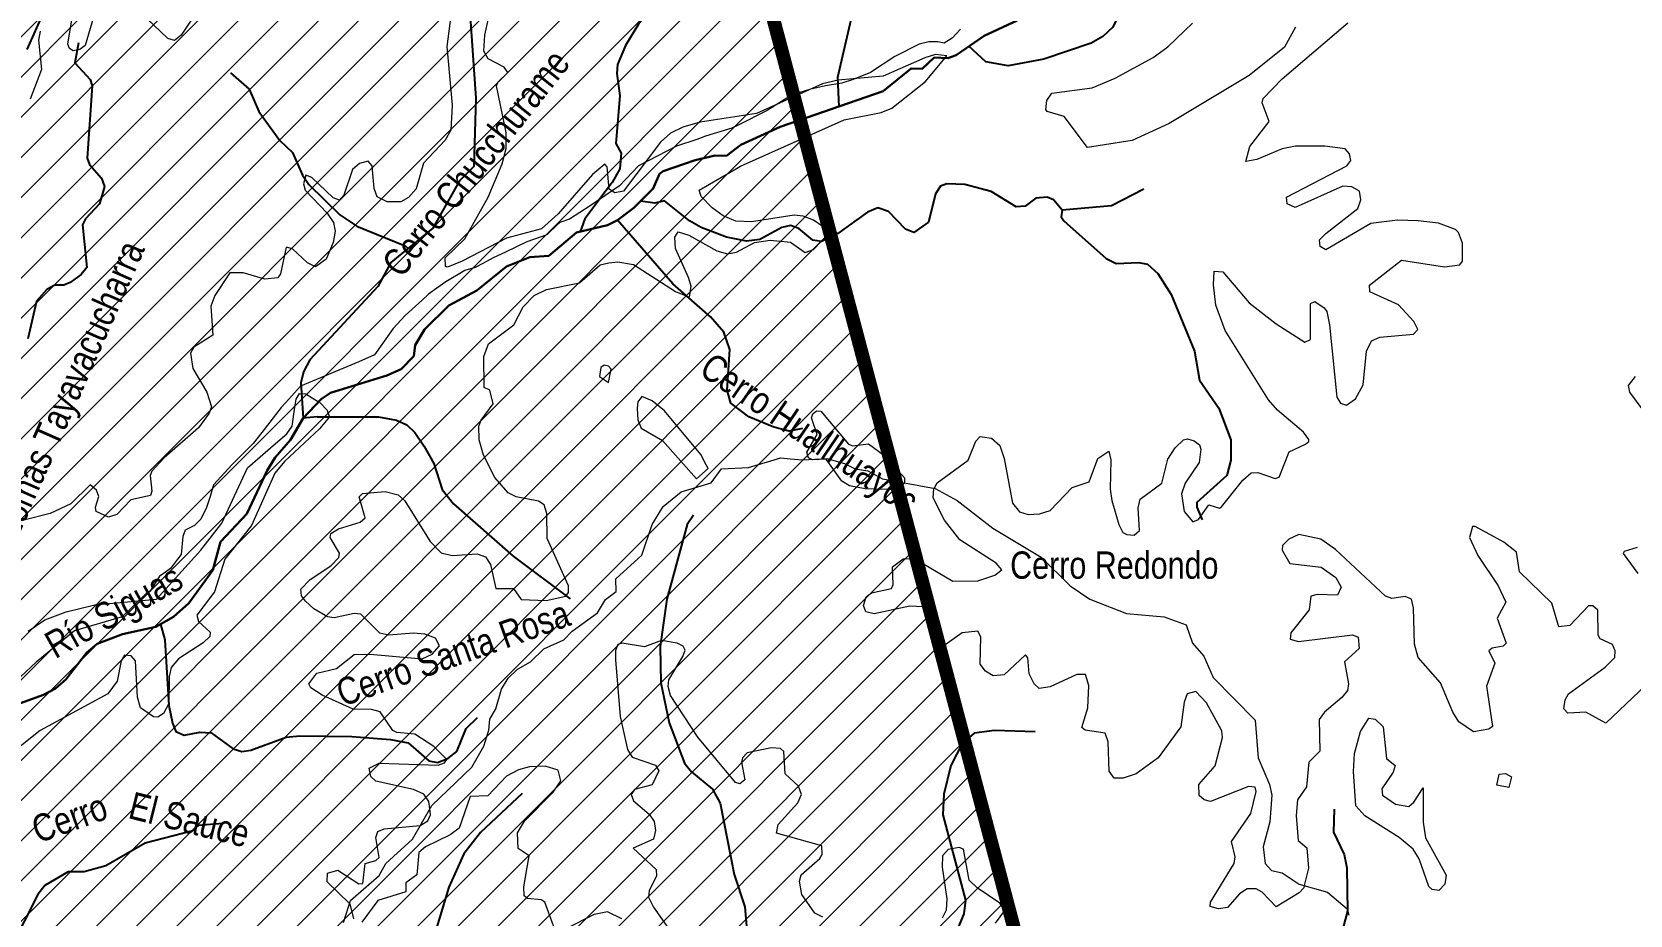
# Model space of a CAD drawing. Header units: feet. Extents: x -72 to 1107026, y -16 to 8357890.
# Drawn here: x 818417 to 835999, y 8208072 to 8217781 of the extents above; entities that cross this region are included whole.
import ezdxf

# ---------------------------------------------------------------- set-up
doc = ezdxf.new("R2010")
doc.units = ezdxf.units.FT
doc.header["$LTSCALE"] = 10
doc.header["$MEASUREMENT"] = 0
doc.layers.add('AUTODEMA-inf. cofopri-Rural-PSAD', color=190, linetype='CONTINUOUS')
for name, color, linetype, lineweight in [('CURVAS_PERU_500_PSAD-18', 23, 'CONTINUOUS', 5), ('Hidrografia-IGN-QUEBRADAS', 151, 'CONTINUOUS', 25), ('Hidrografia-IGN-RIOS', 162, 'CONTINUOUS', 30), ('INEI-DIS-AREQ', 252, 'CONTINUOUS', 9), ('Texto Toponimia IGN', 251, 'CONTINUOUS', 0)]:
    doc.layers.add(name, color=color, linetype=linetype, lineweight=lineweight)
doc.styles.add('SWILL721', font='swissi.ttf')

msp = doc.modelspace()

# ---------------------------------------------------------------- hatches: boundary and pattern name
at = {"layer": 'AUTODEMA-inf. cofopri-Rural-PSAD', "lineweight": 5}
h = msp.add_hatch(dxfattribs=at)
h.set_pattern_fill('ANSI31', color=256, scale=2500)
h.paths.add_polyline_path([(753238, 8156793), (753322, 8156780), (753238, 8156793), (761252, 8177664), (761485, 8177877), (761891, 8178033), (762006, 8178099), (762145, 8178160), (762278, 8178215), (762392, 8178274), (762497, 8178357), (762589, 8178469), (762675, 8178563), (762762, 8178662), (762856, 8178741), (762966, 8178847), (763062, 8178931), (763167, 8179043), (763215, 8179157), (763254, 8179284), (763292, 8179406), (763323, 8179543), (763341, 8179672), (763349, 8179797), (763400, 8179962), (763448, 8180102), (763499, 8180234), (763573, 8180363), (763635, 8180490), (763719, 8180589), (763826, 8180681), (763928, 8180774), (764019, 8180866), (764121, 8180950), (764228, 8181026), (764338, 8181097), (764444, 8181168), (764559, 8181213), (764712, 8181269), (764839, 8181335), (764956, 8181398), (765071, 8181451), (765175, 8181550), (765244, 8181660), (765315, 8181776), (765354, 8181893), (765389, 8182013), (765390, 8182140), (765377, 8182262), (765342, 8182396), (765286, 8182546), (765225, 8182684), (765197, 8182808), (765187, 8182943), (765170, 8183067), (765142, 8183205), (765114, 8183355), (765122, 8183484), (765143, 8183642), (765150, 8183779), (765168, 8183908), (765199, 8184028), (765243, 8184165), (765278, 8184310), (765332, 8184449), (765386, 8184576), (765432, 8184714), (765467, 8184853), (765513, 8184978), (765575, 8185115), (765661, 8185237), (765751, 8185338), (765852, 8185419), (765985, 8185503), (766099, 8185572), (766232, 8185655), (766299, 8185789), (767271, 8186800), (767271, 8186947), (767297, 8187069), (767333, 8187214), (767379, 8187334), (767466, 8187468), (767519, 8187582), (767578, 8187702), (767631, 8187831), (767690, 8187961), (767739, 8188095), (767779, 8188220), (767853, 8188349), (767930, 8188476), (768029, 8188550), (768144, 8188601), (768268, 8188621), (768396, 8188684), (768525, 8188666), (768648, 8188684), (768729, 8188803), (768760, 8188933), (768775, 8189055), (768816, 8189187), (768865, 8189314), (768913, 8189448), (768946, 8189596), (769010, 8189708), (769110, 8189804), (769242, 8189855), (769369, 8189839), (769435, 8190402), (769242, 8190676), (768955, 8190796), (768850, 8191044), (768727, 8191405), (768791, 8192051), (769355, 8193016), (769774, 8193584), (769715, 8193854), (770015, 8194180), (770358, 8194460), (770593, 8194855), (771149, 8195508), (771339, 8195882), (771620, 8196321), (772139, 8196529), (772271, 8196571), (772518, 8196829), (772893, 8197299), (773001, 8197468), (773083, 8197912), (773128, 8198271), (773053, 8198668), (772961, 8199048), (772784, 8199431), (772552, 8199747), (772403, 8199923), (772344, 8200269), (772420, 8200524), (772438, 8201124), (772378, 8201509), (772320, 8201525), (771949, 8202389), (771948, 8203291), (771835, 8204086), (771949, 8205175), (771912, 8205868), (771936, 8206678), (771927, 8207524), (771977, 8207815), (772140, 8208229), (772310, 8208881), (772199, 8209183), (771898, 8209610), (771718, 8210093), (771643, 8210618), (770734, 8212243), (770420, 8212760), (770332, 8213330), (770439, 8213909), (770573, 8214159), (770693, 8214428), (770826, 8214682), (770933, 8214964), (771027, 8215231), (771060, 8215528), (771028, 8215800), (771023, 8215945), (771008, 8216090), (770944, 8216217), (770904, 8216392), (770519, 8217145), (770239, 8217796), (770023, 8218086), (769663, 8218545), (769449, 8218924), (769225, 8219439), (769296, 8219810), (769534, 8220281), (769800, 8220721), (770123, 8220961), (770236, 8221108), (770301, 8221212), (770355, 8221316), (770388, 8221417), (770506, 8221516), (770614, 8221596), (770683, 8221720), (770695, 8221911), (770696, 8222074), (770699, 8222211), (770790, 8222424), (770811, 8222568), (770823, 8222774), (770781, 8222973), (770744, 8223095), (770724, 8223248), (770687, 8223365), (770609, 8223513), (770566, 8223607), (770536, 8223648), (770519, 8223803), (770420, 8224061), (770417, 8224114), (770411, 8224346), (770326, 8224585), (770246, 8224784), (770250, 8224878), (770152, 8225049), (770105, 8225286), (769944, 8225912), (769917, 8226101), (769939, 8226683), (769870, 8226978), (769847, 8227388), (769974, 8227697), (770102, 8227836), (770156, 8227935), (770134, 8228072), (770014, 8228391), (770087, 8228555), (770259, 8228867), (770494, 8228977), (770568, 8228972), (770670, 8228991), (770967, 8229392), (771170, 8229797), (771390, 8230281), (771541, 8230796), (771638, 8231110), (771649, 8231265), (771605, 8231522), (771627, 8231763), (771687, 8231964), (771722, 8232157), (771735, 8232337), (771693, 8232515), (771625, 8232625), (771600, 8233022), (771587, 8233284), (771570, 8233434), (771556, 8233673), (771538, 8233961), (771479, 8234294), (771495, 8234446), (771537, 8234647), (771589, 8234753), (771628, 8234908), (771626, 8235023), (771663, 8235221), (771705, 8235358), (771731, 8235452), (771806, 8235660), (771892, 8235916), (771915, 8235992), (771929, 8236129), (771913, 8236376), (771884, 8236602), (771862, 8236752), (771822, 8236938), (771796, 8237134), (771804, 8237182), (771883, 8237286), (771904, 8237405), (771913, 8237507), (771903, 8237629), (771894, 8237698), (771889, 8237802), (771827, 8237968), (771792, 8238039), (771813, 8238197), (771839, 8238311), (771838, 8238486), (771839, 8238639), (771824, 8238728), (771772, 8238886), (771717, 8239024), (771631, 8239192), (771615, 8239378), (771621, 8239502), (771614, 8239619), (771605, 8239731), (771569, 8239792), (771550, 8239932), (771551, 8240029), (771481, 8240238), (771522, 8240563), (771488, 8241022), (771468, 8241305), (820278, 8241691), (830577, 8202812), (830340, 8202672), (830000, 8202586), (829662, 8202548), (829318, 8202317), (829158, 8201793), (829053, 8201507), (828905, 8201367), (828322, 8201192), (827978, 8200961), (827919, 8200578), (827797, 8199716), (827643, 8199383), (827293, 8198961), (826996, 8198681), (826979, 8198104), (826868, 8197578), (826760, 8197196), (826743, 8196619), (826868, 8195942), (827189, 8195377), (827277, 8195085), (827159, 8194367), (827146, 8193935), (827234, 8193643), (827319, 8193256), (827453, 8192915), (827398, 8192676), (827291, 8192294), (827132, 8191818), (827119, 8191385), (827194, 8190661), (827090, 8190376), (826836, 8189950), (826722, 8189328), (826756, 8188846), (826641, 8188224), (826583, 8187889), (826334, 8187608), (826127, 8187133), (825918, 8186561), (825905, 8186129), (826032, 8185548), (825868, 8184879), (825858, 8184542), (825847, 8184158), (826032, 8183912), (826069, 8183526), (826047, 8182805), (826078, 8182227), (826108, 8181600), (826048, 8181217), (825801, 8180984), (825747, 8180793), (825636, 8180315), (825796, 8179204), (825684, 8178678), (825668, 8178149), (825657, 8177765), (825548, 8177335), (825244, 8176815), (825086, 8176386), (824977, 8175956), (824725, 8175579), (824520, 8175152), (824114, 8174443), (823712, 8173877), (823407, 8173357), (823324, 8172960), (823317, 8172729), (823307, 8172399), (823238, 8171852), (823314, 8171473), (823304, 8171154), (823327, 8170950), (823289, 8170632), (823310, 8170370), (823402, 8170016), (823586, 8169548), (823710, 8169280), (823662, 8168785), (823750, 8168195), (823303, 8168147), (822930, 8167996), (822690, 8167863), (822198, 8167624), (822071, 8167460), (821892, 8167381), (821672, 8167229), (821518, 8167084), (821383, 8166920), (821310, 8166661), (821229, 8166477), (821265, 8166226), (821329, 8166168), (821371, 8165998), (821374, 8165793), (821214, 8165770), (821034, 8165673), (820575, 8165630), (820470, 8165568), (820330, 8165544), (820169, 8165484), (819982, 8165480), (819805, 8165485), (819700, 8165414), (819649, 8165285), (819644, 8165108), (819667, 8164939), (819671, 8164762), (819732, 8164620), (819765, 8164469), (819741, 8164302), (819684, 8164248), (819479, 8164273), (819273, 8164260), (819038, 8164211), (818867, 8164134), (818823, 8164107), (818741, 8164036), (818708, 8164001), (818677, 8163932), (818710, 8163874), (818719, 8163764), (818731, 8163685), (818688, 8163660), (818637, 8163650), (818578, 8163656), (818522, 8163649), (818440, 8163596), (818419, 8163540), (818393, 8163433), (818298, 8163327), (818245, 8163363), (818164, 8163435), (818136, 8163489), (818129, 8163542), (818096, 8163606), (818046, 8163683), (817988, 8163732), (817894, 8163801), (817840, 8163741), (817832, 8163692), (817948, 8163198), (817963, 8163142), (817897, 8163112), (817789, 8163046), (817781, 8162998), (817730, 8162927), (817678, 8162897), (817592, 8162870), (817454, 8162902), (817393, 8162912), (817340, 8162910), (817312, 8162864), (817276, 8162829), (817252, 8162781), (817206, 8162736), (817116, 8162650), (817080, 8162604), (816998, 8162546), (816927, 8162529), (816831, 8162586), (816762, 8162655), (816699, 8162684), (816646, 8162707), (816575, 8162751), (816511, 8162744), (816411, 8162673), (816342, 8162595), (816313, 8162529), (816262, 8162412), (816108, 8162337), (816052, 8162315), (815981, 8162315), (815917, 8162285), (815807, 8162276), (815739, 8162310), (815638, 8162382), (815595, 8162443), (815534, 8162451), (815488, 8162492), (815433, 8162536), (815341, 8162496), (815286, 8162397), (815285, 8162290), (815182, 8162139), (815129, 8162124), (815020, 8162160), (814969, 8162143), (814915, 8162151), (814818, 8162129), (814661, 8162171), (814608, 8162204), (814465, 8162246), (814361, 8162265), (814167, 8162243), (813989, 8162194), (813856, 8162085), (813702, 8161985), (813124, 8161923), (812911, 8161706), (812856, 8161618), (812749, 8161540), (812492, 8161534), (812443, 8161524), (812367, 8161515), (812252, 8161510), (812150, 8161471), (812066, 8161443), (811936, 8161388), (811813, 8161338), (811757, 8161367), (811669, 8161438), (811510, 8161415), (811342, 8161337), (811245, 8161204), (811131, 8161124), (810849, 8161076), (810322, 8160943), (809995, 8160714), (809741, 8160678), (809493, 8160697), (809213, 8160705), (808932, 8160676), (808648, 8160621), (808530, 8160579), (808408, 8160546), (808227, 8160477), (808120, 8160465), (808005, 8160428), (807949, 8160451), (807748, 8160486), (807591, 8160502), (807337, 8160435), (807016, 8160247), (806896, 8160192), (806747, 8160074), (806681, 8160046), (806538, 8159999), (806377, 8159904), (806147, 8159906), (805415, 8159960), (805112, 8159977), (804565, 8160002), (804080, 8160025), (803956, 8160045), (803836, 8160005), (803684, 8159964), (803497, 8159761), (803367, 8159762), (803227, 8159787), (802920, 8159966), (802800, 8159994), (802680, 8160027), (802548, 8160058), (802424, 8160101), (802312, 8160152), (802195, 8160221), (802083, 8160290), (801956, 8160316), (801818, 8160295), (801688, 8160293), (801556, 8160247), (801423, 8160212), (801291, 8160159), (801159, 8160106), (800787, 8160136), (800463, 8160229), (800277, 8160263), (800072, 8160269), (799744, 8160251), (799483, 8160249), (799221, 8160248), (798949, 8160191), (798686, 8160152), (798410, 8160168), (798290, 8160204), (798148, 8160212), (798023, 8160253), (797876, 8160243), (797751, 8160192), (797611, 8160213), (797496, 8160274), (797323, 8160236), (797183, 8160081), (797053, 8159952), (796859, 8159878), (796714, 8159805), (796661, 8159693), (796625, 8159558), (796551, 8159432), (796413, 8159345), (796273, 8159351), (796136, 8159369), (796011, 8159432), (795892, 8159481), (795767, 8159545), (795647, 8159580), (795531, 8159639), (795391, 8159662), (795256, 8159634), (795083, 8159561), (794973, 8159508), (794881, 8159383), (794743, 8159228), (794634, 8159150), (794486, 8159150), (794377, 8159214), (794229, 8159227), (794087, 8159186), (793965, 8159158), (793830, 8159143), (793685, 8159172), (793580, 8159268), (793535, 8159388), (793533, 8159520), (793530, 8159657), (793548, 8159797), (793528, 8160067), (793457, 8160189), (793366, 8160285), (793249, 8160375), (793130, 8160431), (792862, 8160424), (792730, 8160378), (792470, 8160226), (792221, 8160229), (792150, 8160361), (792025, 8160394), (791895, 8160369), (791742, 8160344), (791615, 8160278), (791345, 8160296), (791121, 8160303), (791002, 8160353), (790927, 8160356), (790776, 8160295), (790573, 8160086), (790487, 8160014), (790335, 8159935), (790156, 8159875), (789933, 8159891), (789628, 8159994), (789403, 8160091), (789337, 8160215), (789139, 8160376), (788987, 8160391), (788855, 8160613), (788850, 8160750), (788898, 8160900), (788728, 8161037), (788593, 8161048), (788476, 8161094), (788331, 8161107), (788207, 8161079), (788072, 8161089), (787996, 8161188), (787900, 8161371), (787828, 8161534), (787714, 8161613), (787483, 8161754), (787368, 8161805), (787254, 8161881), (787122, 8161935), (787007, 8162011), (786888, 8162072), (786771, 8162121), (786667, 8162202), (786552, 8162248), (786425, 8162271), (786298, 8162223), (786203, 8162137), (786107, 8162061), (786051, 8162173), (786043, 8162338), (786150, 8162401), (786275, 8162485), (786339, 8162597), (786237, 8162665), (786110, 8162638), (785990, 8162577), (785868, 8162597), (785746, 8162615), (785622, 8162654), (785500, 8162672), (785362, 8162654), (785199, 8162603), (785082, 8162565), (784960, 8162540), (784835, 8162500), (784720, 8162436), (784596, 8162358), (784484, 8162277), (784379, 8162190), (784275, 8162114), (784160, 8162036), (784043, 8161954), (783938, 8161886), (783826, 8161812), (783699, 8161747), (783582, 8161693), (783449, 8161676), (783342, 8161607), (783271, 8161452), (783225, 8161328), (783179, 8161206), (783138, 8161082), (783097, 8160957), (783061, 8160830), (782974, 8160718), (782855, 8160675), (782725, 8160670), (782582, 8160648), (782463, 8160615), (782353, 8160549), (782259, 8160460), (782078, 8160260), (782029, 8160143), (781968, 8160031), (781907, 8159917), (781846, 8159810), (781751, 8159699), (781639, 8159610), (781573, 8159503), (781506, 8159396), (781422, 8159300), (781295, 8159285), (781170, 8159283), (781058, 8159227), (781035, 8159095), (780966, 8158947), (780910, 8158818), (780843, 8158678), (780719, 8158676), (780643, 8158773), (780548, 8158676), (780492, 8158534), (780489, 8158409), (780563, 8158292), (780456, 8158221), (780372, 8158130), (780275, 8158051), (780148, 8158062), (780033, 8158141), (779893, 8158142), (779769, 8158106), (779649, 8158042), (779555, 8157953), (779448, 8157872), (779391, 8157763), (779345, 8157649), (779294, 8157529), (779236, 8157415), (779123, 8157309), (778981, 8157250), (778859, 8157212), (778734, 8157164), (778607, 8157144), (778479, 8157144), (778332, 8157180), (778375, 8156898), (778164, 8156936), (778158, 8156802), (778130, 8156675), (778140, 8156545), (778112, 8156426), (778050, 8156319), (778063, 8156169), (777986, 8156065), (777961, 8155941), (777902, 8155786), (777843, 8155676), (777795, 8155562), (777705, 8155466), (777593, 8155359), (777509, 8155263), (777417, 8155159), (777305, 8155070), (777239, 8154938), (777216, 8154806), (777159, 8154686), (777093, 8154552), (777034, 8154440), (776983, 8154298), (776922, 8154161), (776873, 8154016), (776779, 8153937), (776659, 8153838), (776605, 8153711), (776592, 8153572), (776612, 8153434), (776630, 8153310), (776609, 8153183), (776586, 8153051), (776545, 8152921), (776515, 8152794), (776494, 8152637), (776486, 8152507), (776478, 8152344), (776437, 8152225), (776573, 8151681), (776106, 8151111), (775463, 8150015), (775273, 8149577), (775253, 8149427), (774951, 8149779), (774716, 8150004), (774511, 8150120), (774293, 8150189), (774009, 8150343), (773986, 8150653), (773898, 8150715), (773679, 8150366), (773524, 8150449), (773583, 8150865), (773302, 8151090), (773079, 8151190), (772903, 8151351), (772690, 8151485), (772613, 8151651), (772759, 8151759), (772737, 8151864), (772352, 8152136), (772085, 8152058), (771824, 8152119), (771653, 8152170), (771611, 8152333), (771212, 8152458), (770986, 8152496), (770745, 8152533), (770505, 8152618), (770212, 8152721), (769864, 8152789), (769676, 8152849), (769529, 8152895), (769298, 8152965), (769056, 8153020), (768826, 8153067), (768593, 8153122), (768350, 8153228), (768122, 8153296), (767859, 8153352), (767629, 8153412), (767406, 8153493), (767171, 8153558), (766938, 8153643), (766714, 8153723), (766443, 8153849), (766241, 8153940), (766040, 8153990), (765798, 8154065), (765568, 8154146), (765335, 8154198), (765105, 8154273), (764987, 8154344), (764570, 8154454), (764357, 8154514), (764080, 8154590), (763867, 8154638), (763662, 8154698), (763479, 8154729), (763070, 8154817), (762778, 8154929), (762461, 8154975), (762334, 8155019), (762093, 8155094), (761838, 8155171), (761596, 8155180), (761345, 8155237), (761116, 8155269), (760846, 8155361), (760587, 8155419), (760351, 8155487), (760119, 8155512), (759916, 8155493), (759629, 8155574), (759372, 8155594), (759166, 8155611), (758956, 8155664), (758687, 8155803), (758456, 8155889), (758210, 8155960), (757946, 8156005), (757689, 8156063), (757532, 8156107), (757276, 8156170), (757050, 8156236), (756864, 8156260), (756611, 8156328), (756385, 8156381), (756113, 8156398), (755975, 8156433), (755622, 8156463), (755391, 8156486), (755152, 8156526), (754896, 8156606), (754586, 8156660), (754380, 8156712), (754159, 8156752), (753964, 8156794), (753322, 8156780)])

# ---------------------------------------------------------------- linework, layer by layer
at = {"layer": 'AUTODEMA-inf. cofopri-Rural-PSAD', "linetype": 'Continuous', "const_width": 150}
msp.add_lwpolyline([(820278, 8241691), (830577, 8202812)], dxfattribs=at)
at = {"layer": 'CURVAS_PERU_500_PSAD-18'}
for points in [[(823038, 8218042), (822981, 8217622), (823042, 8216975), (823025, 8216701), (822965, 8216593), (822724, 8216340), (822645, 8216055), (822561, 8215962), (822475, 8215914), (822326, 8215913), (822215, 8215967), (822182, 8216060), (822162, 8216309), (822115, 8216360), (822020, 8216333), (821943, 8216270), (821849, 8215986), (821801, 8215932), (821731, 8215957), (821496, 8216180), (821430, 8216207), (821405, 8216112), (821423, 8216040), (821666, 8215790), (821736, 8215687), (821753, 8215589), (821732, 8215466), (821654, 8215283), (821535, 8215199), (821447, 8215244), (821283, 8215398), (821214, 8215416), (821152, 8215123), (821121, 8215079), (820981, 8215064), (820740, 8215131), (820593, 8215134), (820429, 8214884), (820384, 8214767), (820406, 8214447), (820197, 8214316), (820163, 8214251), (820186, 8214079), (820340, 8213822), (820393, 8213658), (820368, 8213588), (820248, 8213428), (819872, 8213099), (819737, 8212952), (819718, 8212906), (819737, 8212733), (819722, 8212686), (819506, 8212635), (819350, 8212474), (819258, 8212446), (819124, 8212509), (819117, 8212556), (819154, 8212674), (819128, 8212744), (819056, 8212802), (818844, 8212594), (818619, 8212485), (818329, 8212412)], [(819095, 8217944), (819004, 8217633), (818945, 8217588), (818872, 8217573), (818831, 8217599), (818813, 8217645), (818889, 8218113)], [(820320, 8218141), (820058, 8217747), (819984, 8217686), (819914, 8217710), (819679, 8217931)], [(828464, 8217495), (828482, 8217517), (828359, 8217533), (828240, 8217497), (827783, 8217296), (827286, 8217250), (827116, 8217211), (826388, 8216883), (825770, 8216788), (825577, 8216736), (825444, 8216669), (825332, 8216569), (824926, 8216032), (824829, 8216014), (824768, 8216053), (824745, 8216299), (824719, 8216329), (824586, 8216215), (824206, 8215783), (824022, 8215615), (823637, 8215515), (823149, 8215262), (822988, 8215194), (822966, 8215204), (822962, 8215298), (823178, 8215505), (823435, 8215963), (823591, 8216331), (823635, 8216500), (823636, 8216674), (823528, 8217187), (823545, 8217233), (823653, 8217337), (823614, 8217395), (823436, 8217486), (823390, 8217571), (823400, 8217745), (823482, 8218111)], [(828344, 8212762), (828377, 8212822), (828717, 8213074), (828801, 8213281), (828851, 8213333), (828973, 8213313), (829067, 8213234), (829114, 8213092), (829205, 8212601), (829283, 8212506), (829377, 8212477), (829502, 8212482), (829620, 8212521), (829861, 8212772), (830049, 8212835), (830144, 8213090), (830265, 8213171), (830287, 8213077), (830278, 8212753), (830299, 8212629), (830375, 8212366), (830419, 8212276), (830464, 8212256), (830544, 8212250), (830601, 8212299), (830587, 8212547), (830609, 8212643), (830849, 8212819), (830915, 8213083), (830995, 8213209), (831085, 8213295), (831132, 8213309), (831204, 8213287), (831261, 8213241), (831277, 8213193), (831260, 8213046), (831104, 8212821), (831063, 8212704), (831095, 8212509), (831188, 8212393), (831250, 8212419), (831366, 8212580), (831483, 8212546), (831505, 8212559), (831738, 8212852), (831832, 8212933), (831905, 8212938), (832093, 8212871), (832139, 8212887), (832248, 8213164), (832427, 8213248), (832467, 8213277), (832466, 8213301), (832407, 8213381), (832119, 8213622), (832020, 8213735), (831545, 8214498), (831443, 8214778), (831416, 8215002), (831424, 8215150), (831518, 8215143), (831809, 8214801), (832106, 8214571), (832421, 8214369), (832482, 8214400), (832485, 8214797), (832531, 8214816), (832635, 8214747), (832663, 8214706), (832692, 8214559), (832774, 8213764), (832812, 8213701), (832881, 8213676), (832978, 8213748), (833062, 8213901), (833101, 8214273), (833154, 8214384), (833245, 8214424), (833617, 8214458), (833664, 8214509), (833621, 8214598), (833450, 8214780), (833136, 8214925), (833131, 8214998), (833486, 8215272), (833956, 8215200), (834127, 8215221), (834156, 8215261), (834157, 8215459), (834112, 8215575), (834077, 8215609), (833891, 8215679), (833667, 8215705), (833442, 8215713), (833146, 8215674), (832652, 8215384), (832591, 8215421), (832582, 8215494), (832652, 8215565), (833005, 8215841), (833039, 8215934), (833024, 8216030), (832937, 8216078), (832838, 8216084), (832314, 8215852), (832225, 8215893), (832221, 8215964), (832884, 8216308), (832927, 8216368), (832913, 8216441), (832864, 8216495), (832641, 8216527), (832317, 8216524), (832170, 8216497), (831893, 8216380), (831773, 8216356), (831817, 8216520), (832029, 8216796), (831952, 8217003), (831963, 8217051), (832171, 8217266), (832895, 8217880)], [(832320, 8217833), (832197, 8217615), (831808, 8217302), (830929, 8216775), (830521, 8216588), (830030, 8216512), (829775, 8216851), (829586, 8216907), (829573, 8216928), (829583, 8217027), (829639, 8217107), (830082, 8217167), (830335, 8217274), (830752, 8217502), (830914, 8217618), (831185, 8217877)], [(818506, 8217789), (818489, 8217691), (818523, 8217369), (818399, 8217043)], [(823344, 8213477), (823358, 8213514), (823492, 8213692), (823456, 8213841), (823391, 8213872), (823388, 8214213), (823440, 8214352), (823719, 8214561), (823820, 8214760), (823941, 8214885), (824077, 8214948), (824443, 8215023), (824667, 8215219), (824763, 8215244), (824863, 8215253), (825034, 8215223), (825497, 8214928), (825653, 8214864), (825669, 8214986), (825641, 8215082), (825497, 8215400), (825491, 8215524), (825526, 8215583), (825645, 8215545), (825951, 8215376), (826070, 8215340), (826167, 8215359), (826365, 8215465), (826538, 8215491), (826761, 8215469), (826923, 8215355), (827014, 8215388), (827185, 8215566), (827121, 8215640), (827017, 8215710), (826902, 8215756), (826803, 8215767), (826334, 8215692), (826160, 8215702), (826023, 8215760), (825900, 8215847), (825780, 8215973), (825759, 8216043), (826211, 8216307), (827352, 8216816), (827761, 8216896), (827877, 8216943), (828249, 8217236), (828464, 8217495)], [(836054, 8213994), (835979, 8213895), (835992, 8213822), (836139, 8213621)], [(821311, 8213655), (821324, 8213742), (821359, 8213807), (821431, 8213803), (821571, 8213716)], [(821098, 8213257), (821223, 8213364), (821279, 8213447), (821311, 8213655)], [(821571, 8213716), (821580, 8213711), (821666, 8213621), (821674, 8213596)], [(825836, 8213022), (825776, 8213135), (825376, 8213614), (825240, 8213724), (825127, 8213774), (825082, 8213716), (825077, 8213646)], [(825077, 8213646), (825077, 8213641), (825084, 8213517), (825118, 8213423), (825355, 8213290), (825730, 8212867), (825858, 8212981), (825836, 8213022)], [(821674, 8213596), (821689, 8213551), (821580, 8213416), (821196, 8213058), (821089, 8212930)], [(822795, 8209240), (822785, 8209321), (822729, 8209402), (822615, 8209451), (822201, 8209544), (822146, 8209593), (822128, 8209688), (822236, 8209741), (822885, 8209719), (822955, 8209745), (822980, 8209783), (822837, 8209923), (822629, 8210061), (822432, 8210079), (822388, 8210102), (822247, 8210305), (822152, 8210333), (821953, 8210336), (821611, 8210488), (821485, 8210569), (821465, 8210612), (821553, 8210732), (821768, 8210782), (821963, 8210935), (822137, 8210940), (822709, 8210887), (822821, 8210938), (822901, 8211031), (822856, 8211116), (822740, 8211160), (822615, 8211172), (822342, 8211150), (822244, 8211170), (822036, 8211380), (821961, 8211386), (821742, 8211339), (821668, 8211349), (821518, 8211437), (821427, 8211523), (821381, 8211581), (821375, 8211655), (821478, 8211761), (821707, 8211912), (821794, 8212001), (821801, 8212049), (821699, 8212221), (821704, 8212268), (821790, 8212317), (822029, 8212390), (822085, 8212438), (822019, 8212671), (822055, 8212705), (822303, 8212729), (822447, 8212692), (822520, 8212625), (822798, 8212180), (822919, 8212055), (823039, 8212026), (823314, 8212042), (823406, 8212010), (823461, 8211927), (823521, 8211661), (823715, 8211662), (823800, 8211542), (824074, 8211530), (824291, 8211577), (824321, 8211616), (824322, 8211690), (824085, 8212213), (824081, 8212487), (824052, 8212581), (823991, 8212623), (823746, 8212669), (823656, 8212712), (823510, 8212882), (823386, 8213127), (823339, 8213295), (823333, 8213445), (823344, 8213477)], [(826996, 8213081), (826961, 8213097), (826942, 8213162), (827057, 8213354), (826992, 8213539), (827010, 8213584), (827049, 8213615), (827096, 8213610), (827402, 8213248), (827448, 8213232), (827620, 8213252), (827802, 8213120), (828018, 8212878), (828018, 8212831), (828013, 8212824)], [(818375, 8211193), (818560, 8211318), (818795, 8211405), (819110, 8211482), (819789, 8211546), (820275, 8212084), (820507, 8212379), (820787, 8212990), (821098, 8213257)], [(821089, 8212930), (820832, 8212354), (820538, 8211983), (820427, 8211626), (820233, 8211368), (820248, 8211299), (820377, 8211181), (820373, 8211135), (820302, 8211065), (820029, 8210889), (819950, 8210793), (819928, 8210696), (819923, 8210397), (819865, 8210288), (819803, 8210247), (819754, 8210250), (819613, 8210349), (819578, 8210468), (819555, 8210867), (819508, 8210921), (819435, 8210928), (819399, 8210865), (819356, 8210644), (819252, 8210505), (818506, 8210100), (818272, 8209915)], [(828013, 8212824), (827959, 8212746), (827584, 8212757), (827413, 8212789), (827329, 8212841), (827154, 8213083), (827006, 8213076), (826996, 8213081)], [(832415, 8208395), (832410, 8208371), (832358, 8208316), (832106, 8208162), (831950, 8208324), (831884, 8208359), (831785, 8208359), (831703, 8208303), (831571, 8208156), (831473, 8208141), (831378, 8208166), (831382, 8208214), (831644, 8208639), (831654, 8208712), (831616, 8208881), (831828, 8209188), (831886, 8209430), (831875, 8209478), (831803, 8209485), (831385, 8209321), (831313, 8209337), (831257, 8209385), (831256, 8209507), (831435, 8209711), (831517, 8210024), (831508, 8210098), (831339, 8210404), (831221, 8210531), (831127, 8210504), (831094, 8210412), (831057, 8210141), (830807, 8209799), (830566, 8209624), (830424, 8209576), (830325, 8209576), (830268, 8209652), (830256, 8209977), (830223, 8210070), (830004, 8210103), (829968, 8210135), (830034, 8210348), (830044, 8210597), (830009, 8210715), (829913, 8210718), (829619, 8210579), (829498, 8210562), (829444, 8210613), (829388, 8210724), (829375, 8210899), (829349, 8210933), (829113, 8210713), (828992, 8210700), (828907, 8210752), (828849, 8210831), (828857, 8211130), (828825, 8211194), (828653, 8211175), (828450, 8211032), (828380, 8211007), (828330, 8211089), (828284, 8211385), (828222, 8211459), (828074, 8211466), (827683, 8211382), (827592, 8211405), (827566, 8211475), (827596, 8211569), (827655, 8211614), (827873, 8211661), (827893, 8211705), (827883, 8211901), (828003, 8211987), (828126, 8211991), (828548, 8211743), (828822, 8211745), (829012, 8211807), (829088, 8211867), (829026, 8211942), (828627, 8212197), (828457, 8212412), (828334, 8212657), (828341, 8212756), (828344, 8212762)], [(836171, 8210600), (835732, 8210182), (835514, 8210303), (835316, 8210290), (835271, 8210340), (835284, 8210438), (835323, 8210502), (835725, 8210797), (835830, 8210903), (835835, 8210977), (835807, 8211046), (835672, 8211108), (835647, 8211150), (835645, 8211423), (835591, 8211473), (835543, 8211471), (835337, 8211254), (835217, 8211240), (835140, 8211499), (834782, 8211845), (834749, 8212063), (834611, 8212170), (834296, 8212344), (834267, 8212344), (834231, 8212224), (834325, 8212023), (834548, 8211691), (834631, 8211510), (834536, 8211337), (834638, 8211059), (834604, 8211026), (834481, 8211004), (834444, 8210975), (834511, 8210842), (834421, 8210588), (834486, 8210146), (834447, 8210115), (834277, 8210084), (834116, 8210196), (834049, 8210301), (833914, 8210624), (833667, 8210904), (833628, 8211048), (833618, 8211448), (833593, 8211543), (833526, 8211573), (833378, 8211553), (833309, 8211578), (832760, 8212089), (832598, 8212204), (832356, 8212257), (832244, 8212203), (832174, 8212133), (832170, 8212084), (832257, 8211936), (832600, 8211898), (832761, 8211781), (832821, 8211675), (832779, 8211589), (832556, 8211597), (832486, 8211577), (832468, 8211429), (832267, 8211174), (832259, 8211106), (832350, 8211078), (832945, 8211153), (833009, 8211126), (833018, 8211003), (832856, 8210857), (832902, 8210613), (832891, 8210540), (832830, 8210462), (832637, 8210303), (832579, 8210222), (832586, 8209875), (832464, 8209754), (832439, 8209481), (832342, 8209339), (832327, 8209165), (832349, 8208891), (832442, 8208810), (832461, 8208587), (832415, 8208395)], [(836077, 8212113), (835934, 8212069), (835925, 8212047), (836084, 8211825)], [(827117, 8208047), (827029, 8208093), (826887, 8208296), (826863, 8208443), (826880, 8208515), (827086, 8208694), (827112, 8208736), (827109, 8208832), (826608, 8208972), (826628, 8209066), (826845, 8209307), (826883, 8209398), (826851, 8209490), (826705, 8209625), (826690, 8209870), (826653, 8209904), (826554, 8209909), (826287, 8209855), (826235, 8209801), (826224, 8209753), (826262, 8209557), (826204, 8209514), (826159, 8209527), (825744, 8210028), (825442, 8210486), (825417, 8210583), (825425, 8210657), (825579, 8210913), (825602, 8210984), (825582, 8211028), (825515, 8211061), (825343, 8211089), (825158, 8211022), (824911, 8211060), (824864, 8211046), (824836, 8210979), (824836, 8210879), (824888, 8210256), (824968, 8209890), (825019, 8209807), (825278, 8209718), (825314, 8209657), (825240, 8209502), (825048, 8209452), (825008, 8209396), (825035, 8209328), (825206, 8209182), (825261, 8209099), (825276, 8209001), (825254, 8208905), (825032, 8208807), (825284, 8208572), (825287, 8208499), (825208, 8208343), (825200, 8208269), (825254, 8208157), (825499, 8207812)], [(824170, 8207912), (824061, 8208213), (824019, 8208239), (823870, 8208253), (823831, 8208281), (823828, 8208380), (823888, 8208723), (823767, 8208804), (823760, 8208975), (823836, 8209103), (824152, 8209424), (824235, 8209547), (824205, 8209665), (824065, 8209710), (823891, 8209702), (823771, 8209669), (823639, 8209597), (823433, 8209381), (823240, 8209375), (823118, 8209025), (823018, 8208952), (822748, 8208822), (822672, 8208758), (822650, 8208512), (822531, 8208424), (822531, 8208328), (822224, 8208230), (822047, 8207993)], [(822689, 8209056), (822774, 8209106), (822803, 8209173), (822795, 8209240)], [(821911, 8208200), (821664, 8208436), (821667, 8208531), (821784, 8208564), (822013, 8208414), (822059, 8208417), (822082, 8208637), (822201, 8208672), (822237, 8208703), (822199, 8208923), (822223, 8208991), (822291, 8209018), (822689, 8209056), (822689, 8209056)], [(829019, 8207982), (829120, 8208121), (829065, 8208201), (828816, 8208369), (828728, 8208456), (828665, 8208796), (828620, 8208815), (828499, 8208791), (828434, 8208721), (828431, 8208596), (828484, 8208250), (828477, 8208126), (828433, 8208036)], [(821958, 8208028), (821917, 8208195), (821911, 8208200)], [(824906, 8208031), (824750, 8208106), (824604, 8208078), (824292, 8207921)]]:
    msp.add_lwpolyline(points, dxfattribs=at)
for points in [[(824759, 8213926), (824791, 8214072), (824760, 8214108), (824711, 8214119), (824675, 8214090), (824661, 8213992)], [(833723, 8209469), (833723, 8209094), (833747, 8208921), (833977, 8208509), (833963, 8208412), (833896, 8208342), (833823, 8208353), (833785, 8208384), (833680, 8208691), (833614, 8208796), (833460, 8208923), (833080, 8209164), (832984, 8209274), (832958, 8209648), (832968, 8209848), (833035, 8210088), (833125, 8210237), (833196, 8210225), (833284, 8210140), (833321, 8209793), (833415, 8209714), (833393, 8209644), (833267, 8209459), (833277, 8209388), (833420, 8209290), (833565, 8209264), (833621, 8209312)], [(834534, 8209498), (834558, 8209620), (834630, 8209627), (834694, 8209591), (834667, 8209473)]]:
    msp.add_lwpolyline(points, close=True, dxfattribs=at)
at = {"layer": 'Hidrografia-IGN-QUEBRADAS'}
for p, q in [((825270, 8215900), (825111, 8215921)), ((821556, 8213550), (821400, 8213533))]:
    msp.add_line(p, q, dxfattribs=at)
for points in [[(828601, 8219492), (828342, 8219156), (828194, 8218706), (828125, 8218573), (827693, 8218236), (827439, 8217963), (827279, 8217282), (827293, 8216961)], [(832319, 8219337), (831712, 8218990), (831594, 8218948), (831274, 8218894), (831033, 8218763), (830606, 8218379), (830502, 8218239), (830309, 8217833), (830200, 8217731), (830069, 8217659), (829548, 8217482), (829157, 8217409), (828912, 8217451), (828726, 8217623)], [(825500, 8218839), (825531, 8218802), (825529, 8218601), (825483, 8218383), (825091, 8217867), (824949, 8217631), (824860, 8217425), (824852, 8217326), (824885, 8217078), (824840, 8216556), (824901, 8216450), (824885, 8216277), (824800, 8216125), (824500, 8215725), (824449, 8215585)], [(820032, 8218713), (819795, 8218457), (819604, 8218340), (819360, 8218286), (818812, 8218275), (818720, 8218236), (818634, 8218147), (818543, 8217997), (818360, 8217587)], [(823236, 8218000), (823301, 8217052), (823279, 8216303), (823122, 8216145), (822828, 8215623), (822365, 8215245), (822221, 8214984), (821476, 8214176), (821406, 8214043), (821375, 8213922), (821400, 8213533)], [(818928, 8217661), (818890, 8217442), (819057, 8217259), (819078, 8217188), (819023, 8216392), (819050, 8216323), (819184, 8216175), (819214, 8216081), (819160, 8215891), (819007, 8215727), (818973, 8215660), (819020, 8215192), (818958, 8215114), (818836, 8215028), (818767, 8214997), (818669, 8214998), (818582, 8214949), (818466, 8214822), (818373, 8214408)], [(820600, 8217333), (820806, 8217152), (820915, 8216905), (821144, 8216589), (821285, 8216457), (821395, 8216205), (821465, 8216102), (821803, 8215769), (821990, 8215646), (822522, 8215428), (822555, 8215401)], [(829753, 8215821), (829655, 8215934), (829586, 8215963), (829463, 8215953), (829343, 8215864), (829244, 8215857), (828971, 8216028), (828680, 8216102), (828481, 8216111), (828413, 8216084), (828358, 8216001), (828280, 8215690), (828120, 8215575), (828029, 8215611), (827839, 8215808), (827722, 8215848), (827608, 8215800), (827284, 8215566), (827105, 8215478), (827008, 8215490), (826856, 8215619), (826764, 8215654), (826667, 8215632), (826427, 8215499), (826279, 8215480), (826059, 8215524), (825780, 8215632), (825650, 8215706), (825376, 8215924), (825270, 8215900)], [(830649, 8216052), (830294, 8215870), (829753, 8215821)], [(829753, 8215821), (829742, 8215747), (829769, 8215706), (830234, 8215289), (830345, 8215235), (830595, 8215245), (830692, 8215227), (830803, 8215127), (830949, 8214895), (831207, 8214271), (831263, 8213952), (831476, 8213646), (831608, 8213297), (831606, 8213073), (831563, 8212905), (831232, 8212606), (831232, 8212557), (831293, 8212418)], [(826896, 8213420), (826749, 8213391), (826580, 8213434), (826303, 8213549), (826105, 8213701), (826067, 8213843), (826094, 8214291), (826030, 8214479), (825884, 8214649), (825469, 8215010), (824861, 8215712)], [(821556, 8213550), (822230, 8213548), (822427, 8213513), (822540, 8213462), (822630, 8213376), (822727, 8213230), (822838, 8213035), (822930, 8212749), (823054, 8212594), (823711, 8212017), (824338, 8211549)], [(825696, 8212467), (825627, 8212364), (825401, 8211545), (825328, 8211025), (825335, 8210626), (825428, 8210186), (825597, 8209743), (825673, 8209645), (825904, 8209454), (825987, 8209301), (826143, 8208516), (826261, 8208161), (826310, 8207564)], [(819832, 8211271), (819879, 8211097), (819924, 8210377), (819965, 8210181), (820001, 8210090), (820093, 8210049), (820266, 8210081), (820390, 8210074), (820631, 8209899), (820727, 8209871), (820825, 8209884), (821214, 8210028), (821363, 8210041), (821938, 8210034), (822361, 8210001), (822557, 8209965), (822782, 8209768), (822878, 8209747), (822993, 8209793), (823091, 8209870), (823193, 8210124), (823320, 8210243)], [(829456, 8210085), (829006, 8210102), (828784, 8210070), (828653, 8209958), (828525, 8209715), (828451, 8209399), (828439, 8209175), (828689, 8208234), (828671, 8208086), (828575, 8207857)], [(823809, 8209406), (823352, 8208979), (823167, 8208744), (823004, 8208379), (822766, 8207589), (822657, 8207310), (822562, 8207163), (822321, 8206911), (822055, 8206319), (821642, 8205786), (821620, 8205684), (821854, 8204712), (821896, 8204190), (821968, 8203977), (822084, 8203830)], [(832744, 8209234), (832737, 8208984), (832854, 8208737), (832883, 8208590), (832889, 8208115), (832838, 8207923), (832761, 8207862), (832457, 8207750), (831823, 8207112), (831569, 8206909), (831321, 8206793), (830724, 8206609), (830469, 8206454), (830342, 8206269), (830157, 8205752), (830047, 8205556), (829836, 8205343), (829242, 8204886), (828998, 8204602), (828903, 8204400), (828898, 8204093)], [(820519, 8209077), (820245, 8209055), (820172, 8208992), (819664, 8208860), (819230, 8208614), (818991, 8208545), (818817, 8208545), (818558, 8208395), (818483, 8208297), (818190, 8207718), (817913, 8207430), (817619, 8206995), (817301, 8206756), (817088, 8206333), (816864, 8206138), (816413, 8205922), (816035, 8205792), (815774, 8205863), (815150, 8205873), (814986, 8205817), (814871, 8205709)]]:
    msp.add_lwpolyline(points, dxfattribs=at)
at = {"layer": 'Hidrografia-IGN-RIOS'}
msp.add_lwpolyline([(829257, 8217906), (828893, 8217740), (828587, 8217526), (828493, 8217494), (828344, 8217499), (828212, 8217376), (828089, 8217381), (827782, 8217129), (826648, 8216739), (826216, 8216540), (826057, 8216420), (825934, 8216423), (825714, 8216372), (825360, 8216252), (825322, 8216220), (825252, 8216061), (825039, 8215849), (824861, 8215712), (824749, 8215658), (824410, 8215575), (824103, 8215321), (823895, 8215304), (823639, 8215204), (823310, 8214937), (823002, 8214773), (822736, 8214510), (822635, 8214338), (822618, 8214217), (822481, 8214073), (822321, 8214002), (821700, 8213814), (821598, 8213743), (821400, 8213533), (821261, 8213296), (821092, 8213102), (821004, 8212958), (820781, 8212483), (820492, 8212174), (820407, 8211863), (820144, 8211500), (819975, 8211352), (819780, 8211241), (819415, 8211161), (819134, 8211055), (819021, 8210958), (818789, 8210663), (818678, 8210563), (818546, 8210493), (818170, 8210357)], dxfattribs=at)
at = {"layer": 'INEI-DIS-AREQ'}
for points in [[(828633, 8217811), (828541, 8217712), (828453, 8217656), (828383, 8217671), (828305, 8217672), (828284, 8217673), (828178, 8217648), (827909, 8217513), (827641, 8217334), (827453, 8217260), (827329, 8217219), (827149, 8217189), (826971, 8217150), (826797, 8217094), (826723, 8217052), (826506, 8216919), (826187, 8216755), (826116, 8216722), (825826, 8216634), (825731, 8216600), (825510, 8216526), (825090, 8216310), (824881, 8216089), (824559, 8215870), (824330, 8215724), (824224, 8215685), (824186, 8215649), (824103, 8215572), (824082, 8215552), (823863, 8215472), (823627, 8215361), (823491, 8215298), (823379, 8215237), (823295, 8215193), (823180, 8215157), (822970, 8215032), (822872, 8214964), (822781, 8214897), (822709, 8214833), (822525, 8214662), (822391, 8214520), (822186, 8214231), (822014, 8214155), (821370, 8213886), (821206, 8213705), (821160, 8213651), (820945, 8213377), (820851, 8213256), (820619, 8213025), (820413, 8212801), (820379, 8212673), (820336, 8212552), (820275, 8212424), (820206, 8212355), (820104, 8212303), (820078, 8212235), (820060, 8212037), (820018, 8211986), (819941, 8211883), (819872, 8211831), (819820, 8211797), (819717, 8211634), (819674, 8211608), (819409, 8211350), (818884, 8211196), (818464, 8210853), (818292, 8210689)], [(821846, 8207991), (821922, 8208233), (822236, 8208507), (822310, 8208637), (822603, 8208906), (822815, 8209276), (823255, 8209699), (823390, 8209927), (823445, 8210103), (823456, 8210224), (823519, 8210340), (823584, 8210555), (823655, 8210677), (823760, 8210775), (823902, 8210854), (824048, 8210997), (824269, 8211098), (824360, 8211194), (824641, 8211395), (824729, 8211542), (824843, 8211630), (824840, 8211769), (825128, 8212027), (825241, 8212367), (825362, 8212565), (825558, 8212726), (825889, 8212824), (826005, 8212979), (826299, 8212994), (826655, 8213099), (826758, 8213089), (826898, 8213075), (827161, 8213090), (827357, 8213037), (827475, 8212978), (827615, 8212954), (827775, 8212867), (828354, 8212760), (828596, 8212630), (828989, 8212324), (829520, 8212005), (829838, 8211692), (830057, 8211546), (830460, 8211386), (830872, 8211351), (831114, 8211264), (831184, 8211062), (831309, 8210916), (831411, 8210683), (831874, 8210214), (831908, 8209799), (832034, 8209508), (832057, 8209391), (832036, 8209095), (831961, 8208820), (831986, 8208639), (832054, 8208561), (832172, 8208535), (832359, 8208411), (832670, 8208323), (832886, 8208141), (832906, 8208071)]]:
    msp.add_lwpolyline(points, dxfattribs=at)

# ---------------------------------------------------------------- texts
at = {"layer": 'Texto Toponimia IGN', "style": 'SWILL721', "width": 0.8}
for s, rotation, p in [('Cerro Chucchurame', 51.7041, (822483, 8215064)), ('Lomas Tayavacucharra', 66.2144, (818252, 8212192)), ('Cerro Huallhuayoc', 325.7605, (825742, 8214024)), ('Río Siguas', 29.2236, (818674, 8210883)), ('Cerro Santa Rosa', 19.6487, (821836, 8210360)), ('El Sauce', 345.8354, (819463, 8209140)), ('Cerro ', 19.6487, (818485, 8208857))]:
    msp.add_text(s, height=300, rotation=rotation, dxfattribs=at).set_placement(p)
msp.add_text('Cerro Redondo', height=300, dxfattribs=at).set_placement((829179, 8211769))

doc.saveas('drawing.dxf')
